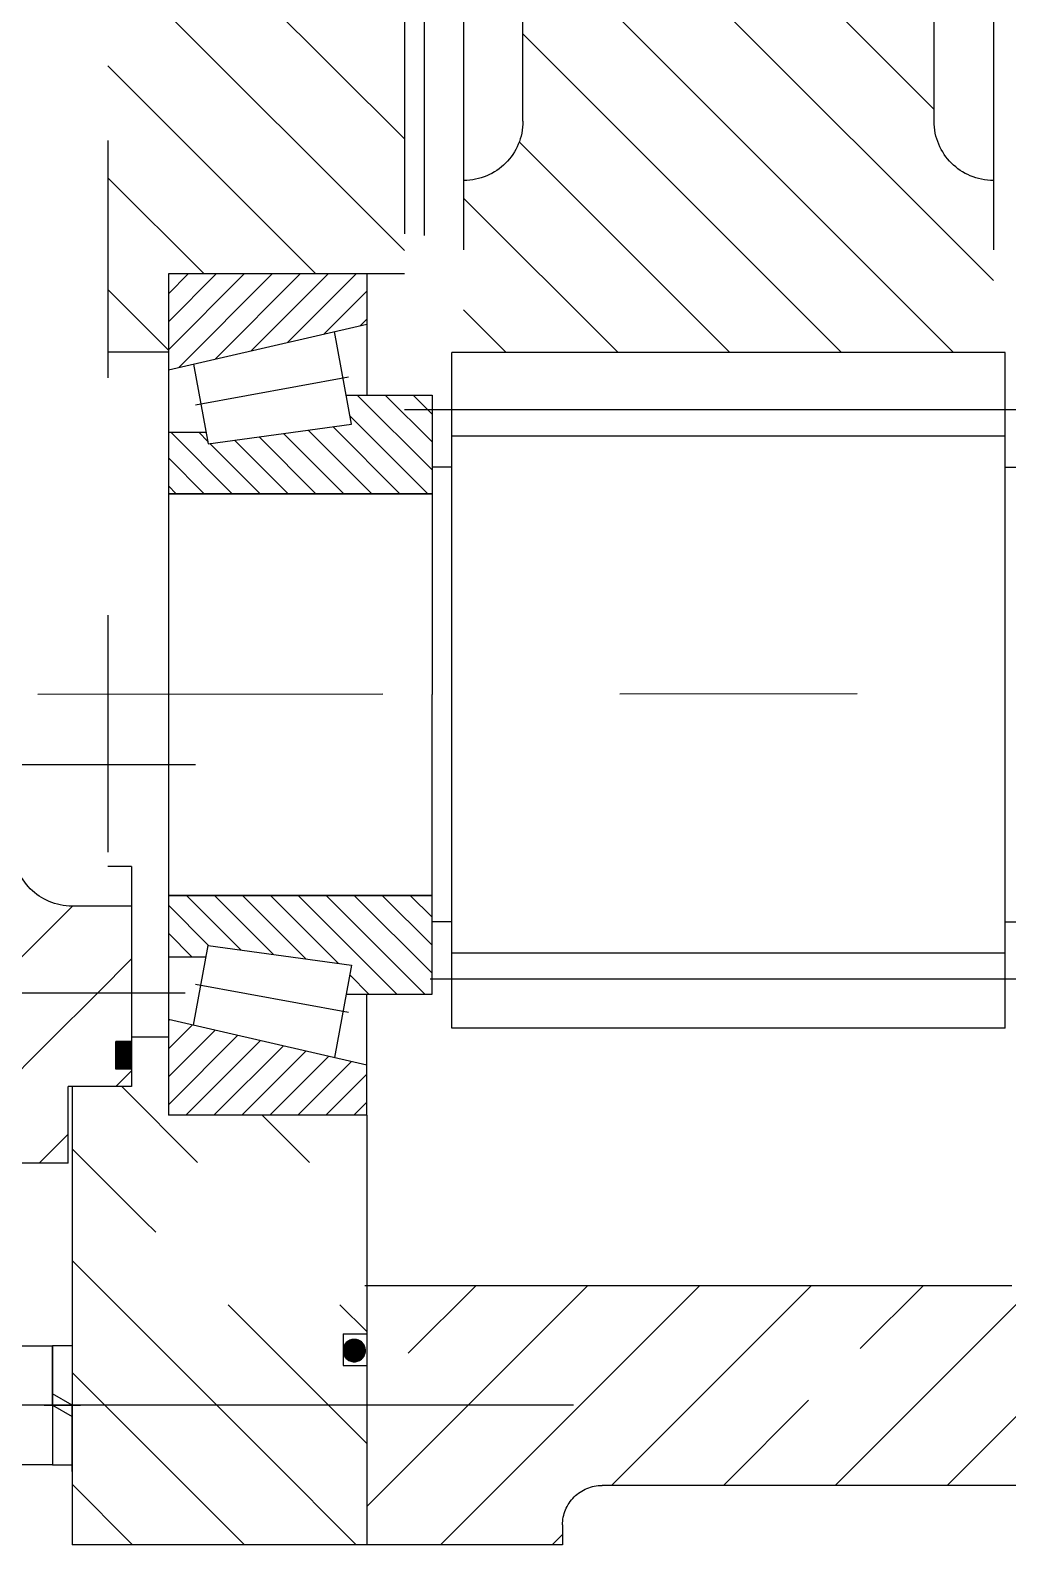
# Model space of a CAD drawing. Header units: millimetres. Extents: x 0 to 12600, y -349 to 8910.
# Drawn here: x 2263.3 to 2510.5, y 4625.8 to 5008.8 of the extents above; entities that cross this region are included whole.
import ezdxf

# ---------------------------------------------------------------- set-up
doc = ezdxf.new("R2010")
doc.units = ezdxf.units.MM
doc.header["$LTSCALE"] = 300
doc.linetypes.add('G', pattern=[2, 1.25, -0.25, 0.25, -0.25])
doc.linetypes.add('K', pattern=[2.5, 1.25, -0.25, 0.25, -0.25, 0.25, -0.25])
for name, color, linetype in [('01', 7, 'Continuous'), ('05', 142, 'G'), ('07', 6, 'K')]:
    doc.layers.add(name, color=color, linetype=linetype)

# ---------------------------------------------------------------- blocks, each defined once
blk = doc.blocks.new('FDSDSDFG')
at = {"layer": '05', "color": 4, "linetype": 'G', "ltscale": 0.8}
blk.add_line((-3508.49, 15467.5), (-3508.98, 14900.23), dxfattribs=at)
at = {"layer": '07', "color": 6, "linetype": 'K'}
for p, q in [((-3708.97, 15130.24), (-3645.54, 15193.67)), ((-3708.97, 15101.95), (-3657.17, 15153.76)), ((-3285.29, 15022.96), (-3404.29, 15141.96)), ((-3313.57, 15022.96), (-3422.48, 15131.86)), ((-3674.35, 15108.29), (-3658.48, 15124.16)), ((-3277.24, 15043.19), (-3361, 15126.96)), ((-3341.86, 15022.96), (-3422.48, 15103.58)), ((-3708.97, 15045.38), (-3658.48, 15095.88)), ((-3708.97, 15073.67), (-3687.41, 15095.23)), ((-3369.2, 15022.02), (-3422.48, 15075.3)), ((-3715.47, 15010.6), (-3658.48, 15067.59)), ((-3383.42, 15007.96), (-3422.48, 15047.01)), ((-3695.5, 15002.29), (-3658.48, 15039.31)), ((-3688.66, 15035.76), (-3688.66, 14886.75)), ((-3723.97, 15030.38), (-3721.4, 15032.96)), ((-3411.71, 15007.96), (-3422.48, 15018.73)), ((-3723.97, 15002.1), (-3715.47, 15010.6)), ((-3675.53, 14993.97), (-3658.48, 15011.02)), ((-3714.33, 14983.46), (-3695.5, 15002.29)), ((-3321.71, 14917.96), (-3396.71, 14992.96)), ((-3293.42, 14917.96), (-3368.42, 14992.96)), ((-3688.66, 14973.78), (-3698.34, 14983.46)), ((-3677.71, 14980.19), (-3674.78, 14983.13)), ((-3677.71, 14980.33), (-3674.92, 14983.13)), ((-3677.71, 14980.48), (-3675.06, 14983.12)), ((-3677.7, 14980.06), (-3674.64, 14983.12)), ((-3677.69, 14979.93), (-3674.52, 14983.11)), ((-3677.69, 14980.64), (-3675.22, 14983.11)), ((-3677.67, 14979.81), (-3674.39, 14983.09)), ((-3677.67, 14980.8), (-3675.39, 14983.08)), ((-3677.65, 14979.69), (-3674.27, 14983.07)), ((-3677.63, 14980.98), (-3675.57, 14983.04)), ((-3677.62, 14979.57), (-3674.16, 14983.04)), ((-3677.59, 14979.46), (-3674.05, 14983.01)), ((-3677.57, 14981.18), (-3675.77, 14982.98)), ((-3677.56, 14979.36), (-3673.94, 14982.97)), ((-3677.52, 14979.25), (-3673.84, 14982.93)), ((-3677.48, 14981.41), (-3676, 14982.9)), ((-3677.48, 14979.15), (-3673.74, 14982.89)), ((-3677.43, 14979.06), (-3673.64, 14982.85)), ((-3677.39, 14978.96), (-3673.55, 14982.8)), ((-3677.34, 14981.69), (-3676.28, 14982.76)), ((-3677.34, 14978.87), (-3673.46, 14982.75)), ((-3677.28, 14978.78), (-3673.37, 14982.7)), ((-3677.23, 14978.7), (-3673.28, 14982.64)), ((-3677.17, 14978.61), (-3673.2, 14982.58)), ((-3677.11, 14978.53), (-3673.12, 14982.52)), ((-3677.04, 14978.46), (-3673.04, 14982.46)), ((-3676.98, 14978.38), (-3672.97, 14982.39)), ((-3676.94, 14982.24), (-3676.83, 14982.35)), ((-3676.91, 14978.31), (-3672.89, 14982.33)), ((-3676.84, 14978.24), (-3672.82, 14982.25)), ((-3676.77, 14978.17), (-3672.75, 14982.18)), ((-3676.69, 14978.1), (-3672.69, 14982.11)), ((-3676.61, 14978.04), (-3672.63, 14982.03)), ((-3676.53, 14977.98), (-3672.57, 14981.95)), ((-3663.27, 14976.68), (-3670.05, 14983.46)), ((-3702.1, 14958.94), (-3723.97, 14980.81)), ((-3676.45, 14977.92), (-3672.51, 14981.86)), ((-3676.36, 14977.87), (-3672.45, 14981.78)), ((-3676.27, 14977.82), (-3672.4, 14981.69)), ((-3676.18, 14977.77), (-3672.35, 14981.6)), ((-3676.08, 14977.72), (-3672.3, 14981.5)), ((-3675.99, 14977.68), (-3672.26, 14981.4)), ((-3675.89, 14977.63), (-3672.22, 14981.3)), ((-3675.78, 14977.6), (-3672.18, 14981.2)), ((-3675.67, 14977.56), (-3672.15, 14981.09)), ((-3675.56, 14977.53), (-3672.12, 14980.98)), ((-3675.45, 14977.51), (-3672.09, 14980.86)), ((-3675.33, 14977.48), (-3672.07, 14980.75)), ((-3675.21, 14977.47), (-3672.05, 14980.62)), ((-3675.07, 14977.46), (-3672.04, 14980.49)), ((-3674.93, 14977.46), (-3672.03, 14980.36)), ((-3674.79, 14977.46), (-3672.03, 14980.22)), ((-3674.65, 14977.46), (-3672.04, 14980.07)), ((-3674.49, 14977.47), (-3672.06, 14979.91)), ((-3674.32, 14977.5), (-3672.09, 14979.74)), ((-3674.14, 14977.54), (-3672.13, 14979.55)), ((-3673.93, 14977.61), (-3672.19, 14979.35)), ((-3673.7, 14977.7), (-3672.29, 14979.11)), ((-3673.4, 14977.86), (-3672.44, 14978.81)), ((-3663.27, 14948.4), (-3688.66, 14973.78)), ((-3349.99, 14917.96), (-3402.61, 14970.58)), ((-3615.34, 14957.03), (-3627.27, 14968.96)), ((-3688.66, 14945.49), (-3702.1, 14958.94)), ((-3688.66, 14917.21), (-3723.97, 14952.52)), ((-3652.12, 14908.96), (-3688.66, 14945.49)), ((-3608.1, 14921.51), (-3627.27, 14940.68)), ((-3378.28, 14917.96), (-3402.61, 14942.3)), ((-3595.59, 14933.28), (-3595.59, 14923.96)), ((-3422.37, 14933.28), (-3422.37, 14917.96)), ((-3406.56, 14917.96), (-3421.89, 14933.28)), ((-3642.04, 14927.16), (-3644.94, 14930.07)), ((-3623.84, 14908.96), (-3642.04, 14927.16)), ((-3708.69, 14908.96), (-3723.97, 14924.24)), ((-3608.1, 14919.98), (-3604.12, 14923.96)), ((-3603.72, 14919.98), (-3599.74, 14923.96)), ((-3603.72, 14920.12), (-3599.88, 14923.96)), ((-3603.72, 14920.26), (-3600.02, 14923.96)), ((-3603.72, 14920.4), (-3600.16, 14923.96)), ((-3603.72, 14920.54), (-3600.3, 14923.96)), ((-3603.72, 14920.68), (-3600.44, 14923.96)), ((-3603.72, 14920.82), (-3600.59, 14923.96)), ((-3603.72, 14920.97), (-3600.73, 14923.96)), ((-3603.72, 14921.11), (-3600.87, 14923.96)), ((-3603.72, 14921.25), (-3601.01, 14923.96)), ((-3603.72, 14921.39), (-3601.15, 14923.96)), ((-3603.72, 14921.53), (-3601.29, 14923.96)), ((-3603.72, 14921.67), (-3601.43, 14923.96)), ((-3603.72, 14921.81), (-3601.58, 14923.96)), ((-3603.72, 14921.96), (-3601.72, 14923.96)), ((-3603.72, 14922.1), (-3601.86, 14923.96)), ((-3603.72, 14922.24), (-3602, 14923.96)), ((-3603.72, 14922.38), (-3602.14, 14923.96)), ((-3603.72, 14922.52), (-3602.28, 14923.96)), ((-3603.72, 14922.66), (-3602.42, 14923.96)), ((-3603.72, 14922.8), (-3602.57, 14923.96)), ((-3603.72, 14922.95), (-3602.71, 14923.96)), ((-3603.72, 14923.09), (-3602.85, 14923.96)), ((-3603.72, 14923.23), (-3602.99, 14923.96)), ((-3603.72, 14923.37), (-3603.13, 14923.96)), ((-3603.72, 14923.51), (-3603.27, 14923.96)), ((-3603.72, 14923.65), (-3603.41, 14923.96)), ((-3603.72, 14923.79), (-3603.56, 14923.96)), ((-3603.72, 14923.94), (-3603.7, 14923.96)), ((-3603.6, 14919.96), (-3599.6, 14923.96)), ((-3603.45, 14919.96), (-3599.45, 14923.96)), ((-3603.31, 14919.96), (-3599.31, 14923.96)), ((-3603.17, 14919.96), (-3599.17, 14923.96)), ((-3603.03, 14919.96), (-3599.03, 14923.96)), ((-3602.89, 14919.96), (-3598.89, 14923.96)), ((-3602.75, 14919.96), (-3598.75, 14923.96)), ((-3602.61, 14919.96), (-3598.61, 14923.96)), ((-3602.47, 14919.96), (-3598.47, 14923.96)), ((-3602.32, 14919.96), (-3598.32, 14923.96)), ((-3602.18, 14919.96), (-3598.18, 14923.96)), ((-3602.04, 14919.96), (-3598.04, 14923.96)), ((-3601.9, 14919.96), (-3597.9, 14923.96)), ((-3601.76, 14919.96), (-3597.76, 14923.96)), ((-3601.62, 14919.96), (-3597.62, 14923.96)), ((-3601.48, 14919.96), (-3597.48, 14923.96)), ((-3601.33, 14919.96), (-3597.33, 14923.96)), ((-3601.19, 14919.96), (-3597.19, 14923.96)), ((-3601.05, 14919.96), (-3597.05, 14923.96)), ((-3600.91, 14919.96), (-3596.91, 14923.96)), ((-3600.77, 14919.96), (-3596.77, 14923.96)), ((-3600.63, 14919.96), (-3596.72, 14923.86)), ((-3600.49, 14919.96), (-3596.72, 14923.72)), ((-3600.34, 14919.96), (-3596.72, 14923.58)), ((-3600.2, 14919.96), (-3596.72, 14923.44)), ((-3600.06, 14919.96), (-3596.72, 14923.3)), ((-3599.92, 14919.96), (-3596.72, 14923.16)), ((-3599.78, 14919.96), (-3596.72, 14923.02)), ((-3599.64, 14919.96), (-3596.72, 14922.87)), ((-3599.5, 14919.96), (-3596.72, 14922.73)), ((-3599.35, 14919.96), (-3596.72, 14922.59)), ((-3599.21, 14919.96), (-3596.72, 14922.45)), ((-3599.07, 14919.96), (-3596.72, 14922.31)), ((-3598.93, 14919.96), (-3596.72, 14922.17)), ((-3598.79, 14919.96), (-3596.72, 14922.03)), ((-3598.65, 14919.96), (-3596.72, 14921.88)), ((-3598.51, 14919.96), (-3596.72, 14921.74)), ((-3598.36, 14919.96), (-3596.72, 14921.6)), ((-3598.22, 14919.96), (-3596.72, 14921.46)), ((-3598.08, 14919.96), (-3596.72, 14921.32)), ((-3597.94, 14919.96), (-3596.72, 14921.18)), ((-3597.8, 14919.96), (-3596.72, 14921.04)), ((-3597.66, 14919.96), (-3596.72, 14920.89)), ((-3597.52, 14919.96), (-3596.72, 14920.75)), ((-3597.37, 14919.96), (-3596.72, 14920.61)), ((-3584.48, 14915.32), (-3575.84, 14923.96)), ((-3680.4, 14908.96), (-3688.66, 14917.21)), ((-3597.23, 14919.96), (-3596.72, 14920.47)), ((-3597.09, 14919.96), (-3596.72, 14920.33)), ((-3596.95, 14919.96), (-3596.72, 14920.19)), ((-3596.81, 14919.96), (-3596.72, 14920.05)), ((-3596.65, 14903.14), (-3584.48, 14915.32)), ((-3688.66, 14901.86), (-3688.66, 14911.05)), ((-3688.66, 14901.86), (-3688.66, 14911.05)), ((-3703.76, 14908.96), (-3688.66, 14908.96)), ((-3703.76, 14903.96), (-3703.76, 14908.96)), ((-3703.76, 14908.96), (-3688.66, 14908.96)), ((-3703.76, 14903.96), (-3703.76, 14908.96)), ((-3688.66, 14903.96), (-3691.54, 14908.96)), ((-3688.66, 14903.96), (-3691.54, 14908.96)), ((-3673.56, 14908.96), (-3688.66, 14908.96)), ((-3688.66, 14908.96), (-3685.77, 14903.96)), ((-3673.56, 14908.96), (-3688.66, 14908.96)), ((-3688.66, 14908.96), (-3685.77, 14903.96)), ((-3673.56, 14903.96), (-3673.56, 14908.96)), ((-3673.56, 14903.96), (-3673.56, 14908.96)), ((-3627.48, 14900.6), (-3620.12, 14907.96)), ((-3578.15, 14893.36), (-3562.48, 14909.03)), ((-3688.66, 14903.96), (-3703.76, 14903.96)), ((-3688.66, 14903.96), (-3703.76, 14903.96)), ((-3703.66, 14883.96), (-3703.66, 14903.96)), ((-3673.66, 14903.96), (-3688.66, 14903.96)), ((-3688.66, 14903.96), (-3673.56, 14903.96)), ((-3688.66, 14903.96), (-3673.56, 14903.96)), ((-3673.66, 14883.96), (-3673.66, 14903.96)), ((-3627.48, 14872.32), (-3596.65, 14903.14))]:
    blk.add_line(p, q, dxfattribs=at)
at = {"layer": '07', "color": 6, "linetype": 'K', "ltscale": 0.8}
for p, q in [((-3708.97, 15176.96), (-3708.97, 15042.96)), ((-3580.94, 15150.46), (-3580.94, 14999.46)), ((-3580.94, 15150.46), (-3580.94, 14999.46)), ((-3437.01, 15150.46), (-3437.01, 14999.46)), ((-3437.01, 15150.46), (-3437.01, 14999.46)), ((-3658.48, 15146.63), (-3658.48, 14982.96)), ((-3566.48, 15144.96), (-3566.48, 15149.96)), ((-3451.48, 15144.96), (-3451.48, 15149.96)), ((-3593.31, 15144.96), (-3422.48, 15144.96)), ((-3593.31, 15144.96), (-3593.31, 15004.96)), ((-3574.35, 15144.96), (-3574.35, 15004.96)), ((-3443.6, 15144.96), (-3443.6, 15004.96)), ((-3437.01, 15144.96), (-3437.01, 14992.96)), ((-3422.48, 15144.96), (-3422.48, 15004.96)), ((-3096.5, 15141.96), (-3422.48, 15141.96)), ((-3378.98, 15141.96), (-3378.98, 15141.96)), ((-3363.98, 15126.96), (-3122.48, 15126.96)), ((-3718.97, 15032.96), (-3723.97, 15032.96)), ((-3723.97, 15032.96), (-3723.97, 14908.96)), ((-3363.98, 15022.96), (-3122.48, 15022.96)), ((-3593.31, 15004.96), (-3422.48, 15004.96)), ((-3566.48, 15004.96), (-3566.48, 14999.96)), ((-3451.48, 15004.96), (-3451.48, 14999.96)), ((-3096.5, 15007.96), (-3422.48, 15007.96)), ((-3378.98, 15007.96), (-3378.98, 15007.96)), ((-3584.71, 14999.96), (-3508.98, 14999.96)), ((-3584.71, 14978.25), (-3584.71, 14999.96)), ((-3559.78, 14973.21), (-3584.71, 14998.15)), ((-3559.78, 14980.28), (-3579.45, 14999.96)), ((-3559.78, 14987.35), (-3572.38, 14999.96)), ((-3559.78, 14994.43), (-3565.31, 14999.96)), ((-3559.78, 14933.28), (-3559.78, 14999.96)), ((-3559.78, 14999.96), (-3559.78, 14933.28)), ((-3433.24, 14999.96), (-3508.98, 14999.96)), ((-3458.18, 14999.96), (-3458.18, 14933.28)), ((-3458.18, 14933.28), (-3458.18, 14999.96)), ((-3438.5, 14979.21), (-3458.18, 14998.89)), ((-3433.24, 14981.03), (-3452.17, 14999.96)), ((-3433.24, 14988.1), (-3445.1, 14999.96)), ((-3433.24, 14995.17), (-3438.03, 14999.96)), ((-3433.24, 14978.25), (-3433.24, 14999.96)), ((-3092.9, 14997.96), (-3433.24, 14997.96)), ((-3559.78, 14966.14), (-3584.71, 14991.08)), ((-3441.23, 14974.87), (-3458.18, 14991.82)), ((-3092.48, 14992.96), (-3433.24, 14992.96)), ((-3402.61, 14992.96), (-3402.61, 14933.28)), ((-3701.16, 14983.46), (-3723.97, 14983.46)), ((-3615.34, 14983.46), (-3701.16, 14983.46)), ((-3678.62, 14977.46), (-3678.62, 14983.46)), ((-3670.62, 14977.46), (-3670.62, 14983.46)), ((-3615.34, 14983.46), (-3615.34, 14933.28)), ((-3615.34, 14983.46), (-3584.71, 14983.46)), ((-3615.34, 14973.08), (-3604.97, 14983.46)), ((-3615.34, 14980.15), (-3612.04, 14983.46)), ((-3612.28, 14983.46), (-3586.03, 14983.46)), ((-3591.09, 14933.28), (-3602.63, 14983.46)), ((-3579.85, 14979.14), (-3584.71, 14984.01)), ((-3442.08, 14968.65), (-3458.18, 14984.75)), ((-3402.61, 14983.46), (-3433.24, 14983.46)), ((-3426.86, 14933.28), (-3415.32, 14983.46)), ((-3417.82, 14972.62), (-3406.98, 14983.46)), ((-3415.71, 14981.8), (-3414.05, 14983.46)), ((-3615.34, 14966.01), (-3601.75, 14979.61)), ((-3577.37, 14979.59), (-3600.76, 14975.32)), ((-3582.24, 14940.11), (-3589.32, 14978.86)), ((-3572.43, 14943.35), (-3577.37, 14979.59)), ((-3445.53, 14943.35), (-3440.58, 14979.59)), ((-3440.58, 14979.59), (-3417.2, 14975.32)), ((-3435.72, 14940.11), (-3428.63, 14978.86)), ((-3419.93, 14963.43), (-3402.61, 14980.75)), ((-3670.62, 14977.46), (-3678.62, 14977.46)), ((-3559.78, 14959.07), (-3576.91, 14976.2)), ((-3442.93, 14962.43), (-3458.18, 14977.68)), ((-3615.34, 14958.94), (-3600.42, 14973.86)), ((-3443.77, 14956.2), (-3458.18, 14970.61)), ((-3422.04, 14954.25), (-3402.61, 14973.68)), ((-3615.34, 14951.87), (-3599.1, 14968.11)), ((-3559.78, 14952), (-3575.79, 14968.01)), ((-3424.15, 14945.07), (-3402.61, 14966.61)), ((-3444.62, 14949.98), (-3458.18, 14963.54)), ((-3615.34, 14944.8), (-3597.78, 14962.36)), ((-3559.78, 14944.93), (-3574.67, 14959.83)), ((-3426.27, 14935.88), (-3402.61, 14959.53)), ((-3615.34, 14937.73), (-3596.46, 14956.61)), ((-3445.47, 14943.76), (-3458.18, 14956.47)), ((-3559.78, 14937.86), (-3573.56, 14951.64)), ((-3421.79, 14933.28), (-3402.61, 14952.46)), ((-3612.71, 14933.28), (-3595.13, 14950.86)), ((-3442.66, 14933.88), (-3458.18, 14949.39)), ((-3605.64, 14933.28), (-3593.81, 14945.11)), ((-3414.72, 14933.28), (-3402.61, 14945.39)), ((-3592.56, 14939.67), (-3572.43, 14943.35)), ((-3575.29, 14933.28), (-3575.29, 14942.83)), ((-3562.27, 14933.28), (-3572.44, 14943.45)), ((-3526.76, 14940.1), (-3526.76, 14728.83)), ((-3449.14, 14933.28), (-3458.18, 14942.32)), ((-3425.39, 14939.67), (-3445.53, 14943.35)), ((-3442.66, 14940.95), (-3444.96, 14943.25)), ((-3442.66, 14933.28), (-3442.66, 14942.83)), ((-3598.57, 14933.28), (-3592.49, 14939.36)), ((-3584.48, 14937.53), (-3584.48, 14836.03)), ((-3569.35, 14933.28), (-3575.29, 14939.23)), ((-3407.65, 14933.28), (-3402.61, 14938.32)), ((-3402.61, 14933.28), (-3615.34, 14933.28)), ((-3591.5, 14933.28), (-3591.17, 14933.62)), ((-3456.21, 14933.28), (-3458.18, 14935.25)), ((-3552.48, 14923.96), (-3608.1, 14923.96)), ((-3608.1, 14923.96), (-3608.1, 14907.96)), ((-3608.1, 14923.96), (-3608.1, 14907.96)), ((-3603.72, 14923.96), (-3603.72, 14919.96)), ((-3596.72, 14923.96), (-3596.72, 14919.96)), ((-3562.48, 14923.96), (-3562.48, 14908.96)), ((-3562.48, 14923.96), (-3562.48, 14908.96)), ((-3552.48, 14923.96), (-3552.48, 14917.96)), ((-3603.72, 14919.96), (-3596.72, 14919.96)), ((-3008.86, 14917.96), (-3552.48, 14917.96)), ((-3608.1, 14908.96), (-3723.97, 14908.96)), ((-3705.42, 14908.96), (-3688.66, 14908.96)), ((-3671.89, 14908.96), (-3688.66, 14908.96)), ((-3627.48, 14907.96), (-3627.48, 14557.96)), ((-3627.48, 14907.96), (-3627.48, 14557.96)), ((-3627.48, 14907.96), (-3608.1, 14907.96)), ((-3627.48, 14907.96), (-3608.1, 14907.96))]:
    blk.add_line(p, q, dxfattribs=at)
blk.add_circle((-3674.87, 14980.29), 2.84, dxfattribs=at)
for centre, radius, start, end in [((-3363.98, 15141.96), 15, 180, 270), ((-3718.97, 15042.96), 10, 270, 0), ((-3363.98, 15007.96), 15, 90, 180), ((-3547.48, 14908.96), 15, 180, 270)]:
    blk.add_arc(centre, radius, start, end, dxfattribs=at)

msp = doc.modelspace()

# ---------------------------------------------------------------- block references
at = {"layer": '01', "xscale": -1, "rotation": 270}
msp.add_blockref('FDSDSDFG', (-12635.09, 8349.81), dxfattribs=at)

doc.saveas('drawing.dxf')
